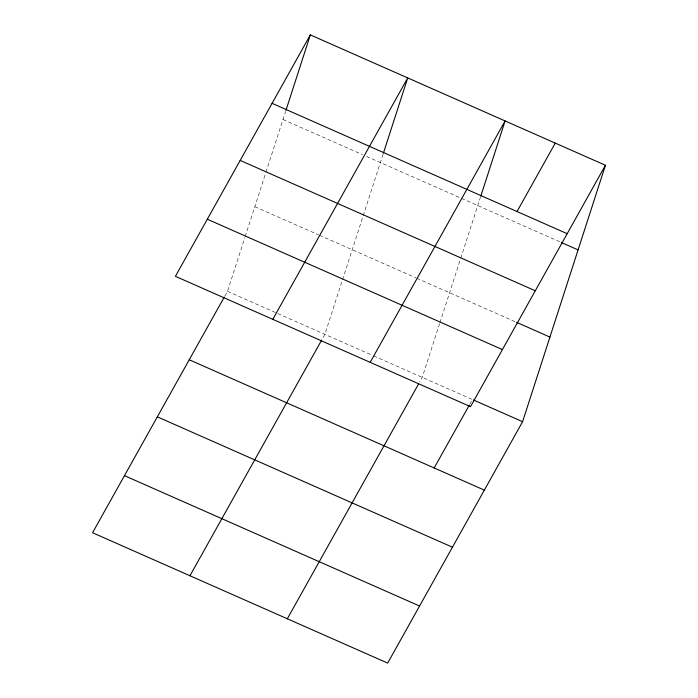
<?xml version="1.0" encoding="UTF-8"?>
<svg xmlns="http://www.w3.org/2000/svg" width="698" height="698" viewBox="0 0 698 698"><rect width="100%" height="100%" fill="white"/><g stroke="black" fill="none" stroke-linecap="round" stroke-linejoin="round"><path stroke-width="0.52" stroke-dasharray="3.49 2.62" d="M224.826 296.083L227.487 291.328L244.824 237.669M245.155 236.639L265.633 173.252M265.955 172.24L285.656 111.27M383.045 154.284L324.867 334.351L322.214 339.106M439.592 323.706L422.255 377.365L419.594 382.12M439.923 322.677L460.401 259.29M460.732 258.277L480.425 197.307M469.763 404.282L472.424 399.526L373.561 355.858M282.987 119.524L362.489 154.642M366.467 156.396L560.389 242.058M254.822 206.713L318.419 234.798M319.414 235.243L415.807 277.821M416.802 278.258L515.499 321.857M227.487 291.328L372.566 355.422"/><path stroke-width="1.05" d="M285.988 110.232L310.331 34.9L605.436 165.26L522.593 421.688L387.669 663.1L92.564 532.74L224.294 297.034M383.377 153.255L407.719 77.923L272.796 319.326M480.765 196.269L505.099 120.937L370.184 362.349M310.331 34.9L175.407 276.312L470.513 406.672L605.436 165.26M189.952 575.763L321.682 340.057M287.332 618.777L418.538 384.022M517.026 211.529L555.268 143.099M434.173 467.965L469.231 405.233M272.08 103.33L567.186 233.69M561.375 242.494L578.092 249.884M240.182 160.418L535.287 290.778M516.485 322.293L549.928 337.073M207.315 219.224L502.42 349.585M473.401 399.963L522.593 421.688M189.237 359.767L484.342 490.127M157.338 416.846L452.444 547.206M124.462 475.661L419.568 606.021"/></g></svg>
